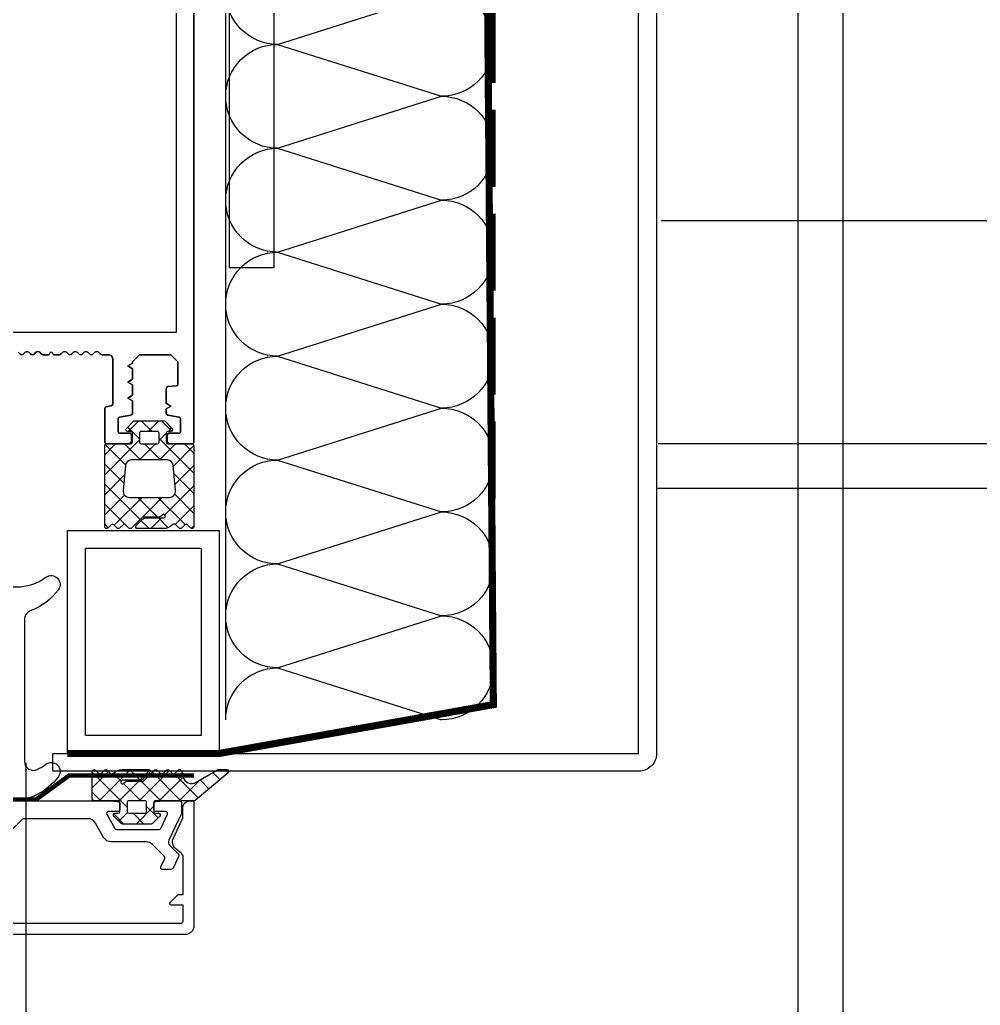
# Model space of a CAD drawing. Header units: inches. Extents: x 21 to 38546, y 13 to 15001.
# Drawn here: x 4611.68 to 4622.45, y 960.79 to 971.84 of the extents above; entities that cross this region are included whole.
import ezdxf

# ---------------------------------------------------------------- set-up
doc = ezdxf.new("R2010")
doc.units = ezdxf.units.IN
doc.header["$MEASUREMENT"] = 0
doc.set_wipeout_variables(frame=1)
doc.linetypes.add('HIDDEN', pattern=[9.524999999999995, 6.349999999999998, -3.174999999999998])
for name, color, linetype, lineweight in [('Z_MİM_-KM-GLAZ', 8, 'Continuous', 25), ('Z_MİM_-KM-IRON-09', 8, 'Continuous', 25), ('Z_MİM_-KM-IZO-THERMAL', 8, 'Continuous', 25), ('Z_MİM_-KM-PAINT', 8, 'Continuous', 25), ('Z_MİM_-KM-STRS-HID', 8, 'HIDDEN', 25), ('Z_MİM_-KM-WALL-PLASTER', 8, 'Continuous', 25), ('Z_MİM_00', 8, 'Continuous', 25), ('Z_MİM_78-köpük', 8, 'Continuous', 25), ('Z_MİM_ALUMINIUM', 8, 'Continuous', 25), ('Z_MİM_axis-su yalıtım', 8, 'HIDDEN', 25), ('Z_MİM_fitiller_k', 8, 'Continuous', 25), ('Z_MİM_MYM Taşyünü', 8, 'Continuous', 25), ('Z_MİM_MYM_alüminyum levha', 8, 'Continuous', 25), ('Z_MİM_MYM_MEMBRAN_', 8, 'HIDDEN', 25), ('Z_MİM_MYM_taşyünü', 8, 'Continuous', 25), ('Z_MİM_TR', 8, 'Continuous', 25)]:
    doc.layers.add(name, color=color, linetype=linetype, lineweight=lineweight)

# ---------------------------------------------------------------- blocks, each defined once
blk = doc.blocks.new('A$C70963ABB')
at = {"layer": 'Z_MİM_-KM-IRON-09'}
blk.add_lwpolyline([(0.3999351559905335, 19.99996344112151), (0.3999350988015067, 69.49996347031265), (5.399935098801505, 69.49996347031265), (5.399935098801505, 69.99996347031265), (-0.1000649011984933, 69.99996347031265), (-0.1000648440094665, 19.99996344112151), (0.3999351559905335, 19.99996344112151)], dxfattribs=at)
blk = doc.blocks.new('D09056')
at = {"layer": 'Z_MİM_78-köpük'}
blk.add_lwpolyline([(6, -9.143241068231873, -0.3149141225648517), (6.656664916314182, -8.204028089065101, 0.1493316839022407), (9.809564949944617, -5.822377295466138, 0.8506979925001935), (8.417814140906557, -4.422291246126405, -0.1566156319065573), (5.061590343015268, -5.499999999883582), (5, -5.499999999883582), (5, -5.508868061588143), (1.800000000046565, -5.508868061588143), (1.800000000046565, -1.160423765308221), (0.6251196609809995, -0.2194710706826299, 0.3510864949877069), (-0.6251196609809995, -0.2194710706826299), (-1.800000000046565, -1.160423765308221), (-1.800000000046565, -5.508868061588143), (-5, -5.508868061588143), (-5.061590343015268, -5.499999999883582, -0.1566156319066153), (-8.417814140906557, -4.422291246126405, 0.8506979925007954), (-9.809564949944617, -5.822377295466138, 0.14933168390224), (-6.656664916314182, -8.204028089065101, -0.3149141225648603), (-6, -9.143241068231873), (-6, -25.07252294640057, -0.5554935001659127), (-7.44162405654788, -25.96972314291634, -0.0473505120421293), (-8.397468945942817, -25.38100557320286, 0.8663340624321554), (-9.803206408862023, -26.77480182982981, 0.2374839511014017), (-4.371487642405553, -29.50889287900645), (4.371487642405553, -29.50889287900645, 0.2374839511013964), (9.803206408862023, -26.77480182982981, 0.8663340624315139), (8.397468945942817, -25.38100557320286, -0.0473505120421291), (7.44162405654788, -25.96972314291634, -0.5554935001659314), (6, -25.07252294640057)], format="xyb", close=True, dxfattribs=at)
blk = doc.blocks.new('ANK-1')
for points in [[(0, -130.2737574382918), (0, 0)], [(0, -130.2737574382918), (5, -130.2737574382918), (5, -5)]]:
    blk.add_lwpolyline(points)
blk = doc.blocks.new('*U160')
at = {"layer": 'Z_MİM_MYM_taşyünü'}
for p, q in [((-140.7480255359013, 5.823475149623675), (-146.5715005998263, 24.17652488438517)), ((-140.74802553623, 5.823475149623675), (-134.9245503335983, 24.17652488438517)), ((-129.1010752359013, 5.823475149623675), (-134.9245502998263, 24.17652488438517)), ((-129.1010752362301, 5.823475149623675), (-123.2776000335983, 24.17652488438517)), ((-117.4541249359013, 5.823475149623675), (-123.2775999998263, 24.17652488438517)), ((-117.4541249362301, 5.823475149623675), (-111.6306497335983, 24.17652488438517)), ((-105.8071746359013, 5.823475149623675), (-111.6306496998263, 24.17652488438517)), ((-105.8071746362301, 5.823475149623675), (-99.98369943359829, 24.17652488438517)), ((-94.16022433590136, 5.823475149623675), (-99.98369939982632, 24.17652488438517)), ((-94.16022433623012, 5.823475149623675), (-88.33674913359827, 24.17652488438517)), ((-82.51327403590135, 5.823475149623675), (-88.33674909982629, 24.17652488438517)), ((-82.51327403623013, 5.823475149623675), (-76.6897988335983, 24.17652488438517)), ((-70.86632373590135, 5.823475149623675), (-76.68979879982632, 24.17652488438517)), ((-70.86632373623013, 5.823475149623675), (-65.04284853359829, 24.17652488438517)), ((-59.21937343590134, 5.823475149623675), (-65.04284849982632, 24.17652488438517)), ((-59.21937343623014, 5.823475149623675), (-53.39589823359829, 24.17652488438517)), ((-47.57242313590134, 5.823475149623675), (-53.39589819982632, 24.17652488438517)), ((-47.57242313623011, 5.823475149623675), (-41.74894793359828, 24.17652488438517)), ((-35.92547283590135, 5.823475149623675), (-41.74894789982632, 24.17652488438517)), ((-35.92547283623014, 5.823475149623675), (-30.10199763359829, 24.17652488438517)), ((-24.27852253590135, 5.823475149623675), (-30.10199759982632, 24.17652488438517)), ((-24.27852253623013, 5.823475149623675), (-18.45504733359829, 24.17652488438517)), ((-12.63157223590136, 5.823475149623675), (-18.45504729982633, 24.17652488438517)), ((-12.63157223623014, 5.823475149623675), (-6.8080970335983, 24.17652488438517)), ((-0.9846219359013446, 5.823475149623675), (-6.808096999826316, 24.17652488438517)), ((-0.9846219362301271, 5.823475149623675), (4.838853266401712, 24.17652488438517)), ((-146.571500668428, 1.70044245e-08), (-134.9245504037032, 1.70044245e-08)), ((-134.924550368428, 1.70044245e-08), (-123.2776001037032, 1.70044245e-08)), ((-123.277600068428, 1.70044245e-08), (-111.6306498037032, 1.70044245e-08)), ((-111.630649768428, 1.70044245e-08), (-99.98369950370319, 1.70044245e-08)), ((-99.98369946842807, 1.70044245e-08), (-88.33674920370318, 1.70044245e-08)), ((-88.33674916842806, 1.70044245e-08), (-76.68979890370318, 1.70044245e-08)), ((-76.68979886842806, 1.70044245e-08), (-65.04284860370318, 1.70044245e-08)), ((-65.04284856842806, 1.70044245e-08), (-53.39589830370318, 1.70044245e-08)), ((-53.39589826842805, 1.70044245e-08), (-41.74894800370319, 1.70044245e-08)), ((-41.74894796842806, 1.70044245e-08), (-30.1019977037032, 1.70044245e-08)), ((-30.10199766842806, 1.70044245e-08), (-18.45504740370319, 1.70044245e-08)), ((-18.45504736842807, 1.70044245e-08), (-6.808097103703204, 1.70044245e-08)), ((-6.808097068428053, 1.70044245e-08), (4.838853196296809, 1.70044245e-08))]:
    blk.add_line(p, q, dxfattribs=at)
at = {"layer": 'Z_MİM_MYM_taşyünü', "const_width": 0.5}
for points in [[(-145.0715005990748, 30.00000001700442), (-136.4245503343497, 30.00000001700442)], [(-133.4245502990748, 30.00000001700442), (-124.7776000343497, 30.00000001700442)], [(-121.7775999990748, 30.00000001700442), (-113.1306497343497, 30.00000001700442)], [(-110.1306496990748, 30.00000001700442), (-101.4836994343497, 30.00000001700442)], [(-98.48369939907485, 30.00000001700442), (-89.83674913434976, 30.00000001700442)], [(-86.83674909907486, 30.00000001700442), (-78.18979883434976, 30.00000001700442)], [(-75.18979879907484, 30.00000001700442), (-66.54284853434976, 30.00000001700442)], [(-63.54284849907485, 30.00000001700442), (-54.89589823434974, 30.00000001700442)], [(-51.89589819907485, 30.00000001700442), (-43.24894793434974, 30.00000001700442)], [(-40.24894789907484, 30.00000001700442), (-31.60199763434976, 30.00000001700442)], [(-28.60199759907485, 30.00000001700442), (-19.95504733434976, 30.00000001700442)], [(-16.95504729907486, 30.00000001700442), (-8.308097034349771, 30.00000001700442)], [(-5.308096999074847, 30.00000001700442), (3.338853265650242, 30.00000001700442)]]:
    blk.add_lwpolyline(points, dxfattribs=at)
at = {"layer": 'Z_MİM_MYM_taşyünü'}
for centre, start, end in [((-140.7480254665427, 24.17652488447246), 90.00000000166754, 180.0000000016671), ((-140.7480254668817, 24.17652488447246), 359.9999999983325, 89.99999999833248), ((-129.1010751665427, 24.17652488447246), 90.00000000166754, 180.0000000016671), ((-129.1010751668817, 24.17652488447246), 359.9999999983325, 89.99999999833248), ((-117.4541248665427, 24.17652488447246), 90.00000000166754, 180.0000000016671), ((-117.4541248668817, 24.17652488447246), 359.9999999983325, 89.99999999833248), ((-105.8071745665427, 24.17652488447246), 90.00000000166754, 180.0000000016671), ((-105.8071745668817, 24.17652488447246), 359.9999999983325, 89.99999999833248), ((-94.16022426654268, 24.17652488447246), 90.00000000166754, 180.0000000016671), ((-94.1602242668817, 24.17652488447246), 359.9999999983325, 89.99999999833248), ((-82.5132739665427, 24.17652488447246), 90.00000000166754, 180.0000000016671), ((-82.5132739668817, 24.17652488447246), 359.9999999983325, 89.99999999833248), ((-70.8663236665427, 24.17652488447246), 90.00000000166754, 180.0000000016671), ((-70.8663236668817, 24.17652488447246), 359.9999999983325, 89.99999999833248), ((-59.21937336654268, 24.17652488447246), 90.00000000166754, 180.0000000016671), ((-59.2193733668817, 24.17652488447246), 359.9999999983325, 89.99999999833248), ((-47.57242306654268, 24.17652488447246), 90.00000000166754, 180.0000000016671), ((-47.57242306688168, 24.17652488447246), 359.9999999983325, 89.99999999833248), ((-35.92547276654268, 24.17652488447246), 90.00000000166754, 180.0000000016671), ((-35.92547276688171, 24.17652488447246), 359.9999999983325, 89.99999999833248), ((-24.27852246654268, 24.17652488447246), 90.00000000166754, 180.0000000016671), ((-24.2785224668817, 24.17652488447246), 359.9999999983325, 89.99999999833248), ((-12.63157216654269, 24.17652488447246), 90.00000000166754, 180.0000000016671), ((-12.63157216688171, 24.17652488447246), 359.9999999983325, 89.99999999833248), ((-0.9846218665426818, 24.17652488447246), 90.00000000166754, 180.0000000016671), ((-0.984621866881696, 24.17652488447246), 359.9999999983325, 89.99999999833248), ((-146.5715006685976, 5.823475149536363), 270.0000000016675, 1.6675267e-09), ((-134.9245504035338, 5.823475149536363), 179.9999999983324, 269.9999999983325), ((-134.9245503685977, 5.823475149536363), 270.0000000016675, 1.6675267e-09), ((-123.2776001035338, 5.823475149536363), 179.9999999983324, 269.9999999983325), ((-123.2776000685976, 5.823475149536363), 270.0000000016675, 1.6675267e-09), ((-111.6306498035338, 5.823475149536363), 179.9999999983324, 269.9999999983325), ((-111.6306497685977, 5.823475149536363), 270.0000000016675, 1.6675267e-09), ((-99.9836995035338, 5.823475149536363), 179.9999999983324, 269.9999999983325), ((-99.98369946859766, 5.823475149536363), 270.0000000016675, 1.6675267e-09), ((-88.33674920353378, 5.823475149536363), 179.9999999983324, 269.9999999983325), ((-88.33674916859768, 5.823475149536363), 270.0000000016675, 1.6675267e-09), ((-76.6897989035338, 5.823475149536363), 179.9999999983324, 269.9999999983325), ((-76.68979886859769, 5.823475149536363), 270.0000000016675, 1.6675267e-09), ((-65.04284860353378, 5.823475149536363), 179.9999999983324, 269.9999999983325), ((-65.04284856859768, 5.823475149536363), 270.0000000016675, 1.6675267e-09), ((-53.39589830353379, 5.823475149536363), 179.9999999983324, 269.9999999983325), ((-53.39589826859768, 5.823475149536363), 270.0000000016675, 1.6675267e-09), ((-41.7489480035338, 5.823475149536363), 179.9999999983324, 269.9999999983325), ((-41.74894796859766, 5.823475149536363), 270.0000000016675, 1.6675267e-09), ((-30.1019977035338, 5.823475149536363), 179.9999999983324, 269.9999999983325), ((-30.10199766859768, 5.823475149536363), 270.0000000016675, 1.6675267e-09), ((-18.4550474035338, 5.823475149536363), 179.9999999983324, 269.9999999983325), ((-18.45504736859769, 5.823475149536363), 270.0000000016675, 1.6675267e-09), ((-6.808097103533809, 5.823475149536363), 179.9999999983324, 269.9999999983325), ((-6.808097068597674, 5.823475149536363), 270.0000000016675, 1.6675267e-09), ((4.838853196466203, 5.823475149536363), 179.9999999983324, 269.9999999983325)]:
    blk.add_arc(centre, 5.823475132531942, start, end, dxfattribs=at)
blk = doc.blocks.new('-KM-AL5 140_164')
at = {"layer": 'Z_MİM_ALUMINIUM'}
for points in [[(141.4704084141558, -35.82000867863371), (146.1904084141497, -35.82000867863371, 0.4142135623730951), (146.2104084141465, -35.80000867861509), (146.2104084141465, -35.62000867863389), (146.0804084141418, -35.62000867863389, -0.6681786379192857), (146.066266278518, -35.58586654300325), (146.1462662785196, -35.50586654299877, -0.1989123673796702), (146.1604084141436, -35.50000867862673), (146.2104084141465, -35.50000867862673), (146.2104084141465, -35.08051927835186, 0.221694662653241), (146.1925477946351, -35.04221705618967), (146.1261296531811, -34.98648561820573, -0.3394542588714817), (146.0997776354343, -34.86761934772858), (146.2054084141418, -34.64109341176663), (146.2054084141418, -34.53000867863193, -0.4774799961225939), (146.3021699370947, -34.45178431318345, -0.5447974661925301), (146.3304084141418, -34.47000867863426), (146.3304084141418, -35.85000867861527, -0.4142135623730952), (146.2304084141433, -35.95000867862746), (141.4304084141404, -35.95000867862746, -0.4142135623730959)], [(144.0504084141575, -34.45028092018765), (145.3904084141541, -34.45028092018765, -0.0218200776220717), (145.3921515290058, -34.45035702622681), (145.4730230864297, -34.45743237070747, -0.3888787318530806), (145.5004084141619, -34.48731821164711), (145.5004084141619, -34.55028092018802, -0.4142135623730946), (145.4804084141651, -34.57028092019482), (145.3704084141573, -34.57028092019482, 0.5773502691896352), (145.3530879060854, -34.6002809201882), (145.4454639491523, -34.76028092018533, 0.2679491924311157), (145.4627844572241, -34.77028092019465), (145.9397645411955, -34.77028092019465, 0.2914734195889146), (145.9578906969326, -34.75873328542093), (146.0324999222212, -34.5987332854229, 0.5486187866232779), (146.0143737664839, -34.57028092019482), (145.9004084141634, -34.57028092019482, -0.4142135623730951), (145.8804084141666, -34.55028092018802), (145.8804084141666, -34.48731821164711, -0.388878731853086), (145.9077937418769, -34.45743237070747), (145.9886652992936, -34.45035702622681, -0.0218200776220568), (145.9904084141526, -34.45028092018765), (146.1704084141529, -34.45028092018765, -0.4142135623730951), (146.1904084141497, -34.47028092018354), (146.1904084141497, -34.58028092019231, -0.1095178116806047), (146.1857238035081, -34.60141183328143), (146.0498562706998, -34.89278069764168, 0.3152987888761108), (146.0598163210015, -34.94926694978949), (146.1516216175805, -35.04107224636664, -0.3152987888920302), (146.1575976477615, -35.07496399765841), (146.1032971302193, -35.19141183328339, -0.2914734195731755), (146.057981740887, -35.22028092019445), (145.9777898359971, -35.22028092019445, -0.5486187866421406), (145.9596636802598, -35.19182855495456), (146.0042671763221, -35.09617604895448, 0.3152987888921095), (146.0002831562087, -35.07358154809754), (145.86627185018, -34.93957024206611, 0.198912367379669), (145.7955611720608, -34.91028092018587), (145.4050494303155, -34.91028092018587, -0.2679491924311066), (145.3184468899271, -34.86028092018569), (145.2260708468675, -34.70028092018765, 0.2679491924311223), (145.1394683064791, -34.65028092018747), (144.4242919619136, -34.65028092018747, 0.1989123673796515), (144.4101498262898, -34.65613878457134), (144.3014923236478, -34.76479628719881, 0.4142135623731121)]]:
    blk.add_lwpolyline(points, format="xyb", dxfattribs=at)
at = {"layer": 'Z_MİM_axis-su yalıtım', "ltscale": 25, "const_width": 0.05}
blk.add_lwpolyline([(146.3308391561149, -34.16742863613672), (144.9304084141404, -34.16742863613672), (144.5608250713339, -34.43606476464083), (143.9928891822346, -34.43606476464083), (143.8928824272152, -34.3560498908555, 0.350813479760442), (143.7679344010685, -34.3560498908555), (143.667927646049, -34.43606476464083), (143.0999917569716, -34.43606476464083), (142.7304084141651, -34.16742863613672), (141.3299776721905, -34.16742863613672)], format="xyb", dxfattribs=at)
at = {"layer": 'Z_MİM_fitiller_k', "linetype": 'Continuous', "flags": 128}
blk.add_lwpolyline([(145.5804084141418, -34.56999888788414, 0.4142135623604993), (145.6004084141386, -34.58999888789094), (145.7804084141389, -34.58999888789094, 0.4142135623626757), (145.8004084141357, -34.56999888788414), (145.8004084141357, -34.46999888788468, 0.4142135624245748), (145.7804084141389, -34.4499988878888), (145.6004084141386, -34.4499988878888, 0.4142135624232024), (145.5804084141418, -34.46999888788468)], format="xyb", close=True, dxfattribs=at)
blk.add_wipeout([(151.48787765189405, -34.020015651829965), (151.72578753232278, -15.47991156819623), (149.45002251653852, -15.450016401351206), (149.45002251649908, 7.149983598684599), (9.450022516542688, 7.149983599164699), (9.450022516542688, -15.450016401351206), (7.397848611566587, -15.450016401351206), (7.567335590771805, -34.0610793052372)])
at = {"layer": 'Z_MİM_fitiller_k'}
h = blk.add_hatch(dxfattribs=at)
h.set_pattern_fill('ANSI37', color=256, scale=0.05)
h.set_pattern_definition([(44.99999999999999, (45.0017176726542, -18.4500164013516), (-0.1122532015133643, 0.1122532015133643), []), (135, (45.0017176726542, -18.4500164013516), (-0.1122532015133643, -0.1122532015133643), [])])
h.paths.add_polyline_path([(146.310408414145, -30.4500164013516, -0.4142135623715166), (146.3304084141418, -30.47001640134749), (146.3304084141418, -31.38001640134462, -0.6681786379021168), (146.2962662785212, -31.39415853696846), (146.2579820072642, -31.35587426572329, 0.414213562348045), (146.2296977360383, -31.35587426572329), (146.1914134647813, -31.39415853696846, -0.4142135623435045), (146.1631291935336, -31.39415853696846), (146.1227176744141, -31.35374701786077, 0.4276070770252275), (146.0938046482042, -31.3544050594719, -0.2107675906562012), (145.9904084141526, -31.40001640135142), (145.6986926854006, -31.40001640134051, -0.6681786379101058), (145.6845505497766, -31.36587426573261), (145.7557637532154, -31.29466106228483, -0.1989123673849684), (145.791119092275, -31.28001640134517), (145.9904084141526, -31.28001640134517, 1.650385117532149), (145.9739953780226, -31.24858782991487, -0.2453926839650181), (145.9329627876796, -31.27001640134677), (145.7632511266201, -31.27001640134677, 0.1989123673756616), (145.7491089910181, -31.27587426571881), (145.6308247197594, -31.39415853696846, -0.4142135623574572), (145.6025404485117, -31.39415853696846), (145.5642561772547, -31.35587426572329, 0.4142135623508268), (145.535971906007, -31.35587426572329), (145.4976876347718, -31.39415853696846, -0.4142135623508274), (145.4694033635023, -31.39415853696846), (145.4311190922672, -31.35587426572329, 0.4142135623508305), (145.4028348210195, -31.35587426572329), (145.3645505497625, -31.39415853696846, -0.6681786379055568), (145.3304084141418, -31.38001640134462), (145.3304084141418, -30.47001640134749, -0.4142135623715161), (145.3504084141386, -30.4500164013516), (145.6204084141573, -30.45001640133978, 0.4142135623715163), (145.6404084141541, -30.4300164013448), (145.6404084141541, -30.33001640134444, 0.4142135623462176), (145.6204084141573, -30.31001640134946), (145.5886926853927, -30.31001640134946, -0.6681786378910483), (145.5745505497689, -30.27587426571881), (145.6545505497779, -30.19587426572525, -0.1989123673761124), (145.6686926854017, -30.19001640134229), (145.9921241428819, -30.19001640134229, -0.1989123673737488), (146.0062662785349, -30.19587426572525), (146.0862662785148, -30.27587426571881, -0.6681786378943402), (146.0721241428909, -30.31001640134946), (146.0404084141481, -30.31001640134946, 0.414213562346218), (146.0204084141587, -30.33001640134444), (146.0204084141587, -30.4300164013448, 0.4142135623715162), (146.0404084141481, -30.45001640133978)])
h.paths.add_polyline_path([(146.0295199932879, -30.63001640134462), (145.6312968350175, -30.63001640134462, 0.3888787318526575), (145.5615632061526, -30.69391549935517), (145.5370663803478, -30.97391549934855, 0.4400105308921782), (145.6068000092346, -31.05001640134015), (146.0540168190782, -31.05001640134015, 0.4400105308912734), (146.1237504479359, -30.97391549934855), (146.0992536221529, -30.69391549935517, 0.3888787318535296)], flags=16)
h.paths.add_polyline_path([(145.9404084141497, -30.4300164013448, -0.4142135623730951), (145.9204084141529, -30.45001640133978), (145.7404084141526, -30.45001640133978, -0.4142135623730955), (145.7204084141558, -30.4300164013448), (145.7204084141558, -30.33001640134444, -0.4142135623730955), (145.7404084141526, -30.31001640134946), (145.9204084141529, -30.31001640134946, -0.4142135623730955), (145.9404084141497, -30.33001640134444)], flags=16)
h.paths.add_polyline_path([(145.9848449222918, -34.14414102351748), (146.0231291935488, -34.10585675226048, -0.4142135623424858), (146.0514134647674, -34.10585675226048), (146.0896977360244, -34.14414102351748, 0.4142135623396989), (146.1179820072721, -34.14414102351748), (146.156266278529, -34.10585675226048, -0.577350269162832), (146.1897269306646, -34.114822506991), (146.2075989009245, -34.18152160798673, 0.4931454260254013), (146.3541914835514, -34.2422422438558), (146.595923186971, -34.10267837980518, -0.1316524975885099), (146.6059231869294, -34.09999888788934), (146.6997393153724, -34.09999888788934, -0.7002075382113878), (146.7125950675618, -34.13531977675575), (146.3431514538751, -34.44531977675342, -0.1763269807064294), (146.330295701664, -34.4499988878888), (145.9004084141343, -34.4499988878888, 0.4142135623721094), (145.8804084141448, -34.46999888788468), (145.8804084141448, -34.56999888788414, 0.4142135623730968), (145.9004084141343, -34.58999888789094), (145.9321241428988, -34.58999888789094, -0.6681786379061446), (145.9462662785226, -34.62414102351067), (145.8662662785209, -34.70414102351515, -0.198912367389109), (145.8521241428971, -34.70999888788629), (145.5286926853878, -34.70999888788629, -0.1989123673902959), (145.5145505497639, -34.70414102351515), (145.4345505497767, -34.62414102351067, -0.6681786379045029), (145.4486926854006, -34.58999888789094), (145.4804084141433, -34.58999888789094, 0.4142135623730984), (145.5004084141401, -34.56999888788414), (145.5004084141401, -34.46999888788468, 0.4142135623715126), (145.4804084141433, -34.4499988878888), (145.2104084141465, -34.4499988878888, -0.4142135623715166), (145.1904084141497, -34.42999888789382), (145.1904084141497, -34.11999888788432, -0.668178637902121), (145.2245505497703, -34.1058567522723), (145.2628348210273, -34.14414102351748, 0.4142135623424745), (145.291119092275, -34.14414102351748), (145.329403363532, -34.10585675226048, -0.4142135623326641), (145.3576876347579, -34.10585675226048), (145.3980991538774, -34.14626827139182, 0.4276070770697703), (145.4270121800873, -34.1456102297807, -0.2107675906989308), (145.5304084141389, -34.09999888788934), (145.8221241428909, -34.09999888788934, -0.6681786379211501), (145.8362662785148, -34.13414102351999), (145.7650530750979, -34.20535422694411, -0.1989123673783329), (145.7296977360165, -34.21999888788469), (145.5304084141389, -34.21999888788469, 1.650385117507896), (145.5468214502689, -34.25142745931407, -0.2453926839581101), (145.587854040612, -34.229998887894), (145.7575657016714, -34.229998887894, 0.198912367370064), (145.7717078372952, -34.22414102352195), (145.8899921085613, -34.10585675226048, -0.4142135623428024), (145.9182763797871, -34.10585675226048), (145.9565606510441, -34.14414102351748, 0.4142135623396895)])
h.paths.add_polyline_path([(145.7804084141389, -34.4499988878888), (145.6004084141386, -34.4499988878888, 0.4142135623730913), (145.5804084141418, -34.46999888788468), (145.5804084141418, -34.56999888788414, 0.4142135623730927), (145.6004084141386, -34.58999888789094), (145.7804084141389, -34.58999888789094, 0.4142135623730982), (145.8004084141357, -34.56999888789596), (145.8004084141357, -34.46999888788468, 0.4142135623730903)], flags=16)
for points in [[(146.613172143152, -33.91966087862875), (144.9131721431549, -33.91966087862875), (144.9131721431549, -31.41966087862875), (146.613172143152, -31.41966087862875)], [(146.4131721431549, -33.71966087862802), (145.113172143152, -33.71966087862802), (145.113172143152, -31.61966087862857), (146.4131721431549, -31.61966087862857)]]:
    blk.add_lwpolyline(points, close=True)
at = {"layer": 'Z_MİM_ALUMINIUM', "linetype": 'ByBlock'}
for points in [[(144.3616216175651, -29.42365601166875), (144.3791952106767, -29.44122960478308, 0.4142135623694223), (144.4216216175481, -29.4412296047949), (144.4391952107544, -29.42365601165693, -0.4142135623694223), (144.4816216175604, -29.42365601166875), (144.499195210672, -29.44122960478308, 0.4142135623694223), (144.5416216175654, -29.4412296047949), (144.5591952106624, -29.42365601165693, -0.4142135623694223), (144.6016216175558, -29.42365601166875), (144.6191952106674, -29.44122960478308, 0.1989123673780283), (144.6404084141759, -29.4500164013516), (144.700408414159, -29.4500164013516), (144.7304084140487, -29.4200164013937), (144.7604084140548, -29.4500164013516), (144.8204084140598, -29.4500164013516, 0.1989123673780283), (144.8416216174737, -29.4412296047949), (144.8591952105635, -29.42365601165693, -0.4142135623694223), (144.9016216174641, -29.42365601166875), (144.9191952106703, -29.44122960478308, 0.4142135623694223), (144.961621617469, -29.4412296047949), (144.9791952106752, -29.42365601165693, -0.4142135623694223), (145.0216216174594, -29.42365601166875), (145.0391952106656, -29.44122960478308, 0.4142135623694223), (145.0816216174644, -29.4412296047949), (145.0991952105541, -29.42365601165693, -0.4142135623694223), (145.1416216174766, -29.42365601166875), (145.1591952105664, -29.44122960478308, 0.4142135623694223), (145.2016216174596, -29.4412296047949), (145.2191952106659, -29.42365601165693, -0.4142135623694223), (145.2616216174719, -29.42365601166875), (145.2791952106781, -29.44122960478308, 0.1989123673780283), (145.3004084140701, -29.4500164013516), (145.3704084140627, -29.4500164013516, -0.4142135623730951), (145.4204084140656, -29.50001640135179), (145.4204084140656, -30.00487230928138, -0.3639702342622565), (145.4038813776715, -30.02456846434416), (145.3469354505578, -30.03460956772779, 0.3639702342622564), (145.3304084140472, -30.05430572279056), (145.3304084140472, -30.43001640135662, 0.4142135623730951), (145.3504084140659, -30.4500164013516), (145.5304084140515, -30.4500164013516, 0.021820077622492), (145.5321515289761, -30.44994029531244), (145.6030230863616, -30.44373983747119, 0.3888787318525955), (145.6304084140501, -30.41385399653063), (145.6304084140501, -30.35001640135215, 0.4142135623730951), (145.6104084140534, -30.33001640135627), (145.5004084140673, -30.33001640135627, -0.4142135623730951), (145.4804084140487, -30.31001640134946), (145.4804084140487, -30.17001640134731, -0.3639702342622564), (145.4969354505592, -30.15032024629636), (145.6238813776653, -30.1279362542482, 0.3639702342622565), (145.6404084140595, -30.10824009919725), (145.6404084140595, -29.96824009919511), (145.5904084140566, -29.93638658614782), (145.6404084140595, -29.90453307311236), (145.6404084140595, -29.78824009919027), (145.5904084140566, -29.7563865861548), (145.6404084140595, -29.72453307310843), (145.6404084140595, -29.60824009919725), (145.5904084140566, -29.57638658615088), (145.6404084140595, -29.54453307311542), (145.6404084140595, -29.53001640135608), (145.7204084140611, -29.4500164013516), (146.0704084140598, -29.4500164013516), (146.1504084140688, -29.53001640135608), (146.1504084140688, -29.78021332597564, -0.3888787318525955), (146.1321515289746, -29.80013721993146), (146.0386652992747, -29.80831620523714, 0.3888787318525955), (146.0204084140641, -29.82824009919296), (146.0204084140641, -29.99453307311524), (146.0704084140598, -30.02638658615069), (146.0204084140641, -30.05824009919797), (146.0204084140641, -30.10824009919725, 0.3639702342622565), (146.0369354505455, -30.1279362542482), (146.163881377659, -30.15032024629636, -0.3639702342622564), (146.1804084140458, -30.17001640134731), (146.1804084140458, -30.31001640134946, -0.4142135623730951), (146.1604084140563, -30.33001640135627), (146.0504084140701, -30.33001640135627, 0.4142135623730951), (146.0304084140515, -30.35001640135215), (146.0304084140515, -30.41385399653063, 0.3888787318525955), (146.0577937417547, -30.44373983747119), (146.1286652992639, -30.44994029531244, 0.021820077622492), (146.1304084140502, -30.4500164013516), (146.3104084140504, -30.4500164013516, 0.4142135623730951), (146.3304084140473, -30.43001640135662), (146.3304084140981, -18.57001640134695, 0.4142135623730951)], [(146.3304084140981, -18.57001640134695), (146.3304084140473, -30.43001640135662, -0.4142135623730951), (146.3104084140504, -30.4500164013516), (146.1304084140502, -30.4500164013516, -0.021820077622492), (146.1286652992639, -30.44994029531244), (146.0577937417547, -30.44373983747119, -0.3888787318525955), (146.0304084140515, -30.41385399653063), (146.0304084140515, -30.35001640135215, -0.4142135623730951), (146.0504084140701, -30.33001640135627), (146.1604084140563, -30.33001640135627, 0.4142135623730951), (146.1804084140458, -30.31001640134946), (146.1804084140458, -30.17001640134731, 0.3639702342622564), (146.163881377659, -30.15032024629636), (146.0369354505455, -30.1279362542482, -0.3639702342622565), (146.0204084140641, -30.10824009919725), (146.0204084140641, -30.05824009919797), (146.0704084140598, -30.02638658615069), (146.0204084140641, -29.99453307311524), (146.0204084140641, -29.82824009919296, -0.3888787318525955), (146.0386652992747, -29.80831620523714), (146.1321515289746, -29.80013721993146, 0.3888787318525955), (146.1504084140688, -29.78021332597564), (146.1504084140688, -29.53001640135608), (146.0704084140598, -29.4500164013516), (145.7204084140611, -29.4500164013516), (145.6404084140595, -29.53001640135608), (145.6404084140595, -29.54453307311542), (145.5904084140566, -29.57638658615088), (145.6404084140595, -29.60824009919725), (145.6404084140595, -29.72453307310843), (145.5904084140566, -29.7563865861548), (145.6404084140595, -29.78824009919027), (145.6404084140595, -29.90453307311236), (145.5904084140566, -29.93638658614782), (145.6404084140595, -29.96824009919511), (145.6404084140595, -30.10824009919725, -0.3639702342622565), (145.6238813776653, -30.1279362542482), (145.4969354505592, -30.15032024629636, 0.3639702342622564), (145.4804084140487, -30.17001640134731), (145.4804084140487, -30.31001640134946, 0.4142135623730951), (145.5004084140673, -30.33001640135627), (145.6104084140534, -30.33001640135627, -0.4142135623730951), (145.6304084140501, -30.35001640135215), (145.6304084140501, -30.41385399653063, -0.3888787318525955), (145.6030230863616, -30.44373983747119), (145.5321515289761, -30.44994029531244, -0.021820077622492), (145.5304084140515, -30.4500164013516), (145.3504084140659, -30.4500164013516, -0.4142135623730951), (145.3304084140472, -30.43001640135662), (145.3304084140472, -30.05430572279056, -0.3639702342622564), (145.3469354505578, -30.03460956772779), (145.4038813776715, -30.02456846434416, 0.3639702342622565), (145.4204084140656, -30.00487230928138), (145.4204084140656, -29.50001640135179, 0.4142135623730951), (145.3704084140627, -29.4500164013516), (145.3004084140701, -29.4500164013516, -0.1989123673780283), (145.2791952106781, -29.4412296047949), (145.2616216174719, -29.42365601165693, 0.4142135623694223), (145.2191952106659, -29.42365601166875), (145.2016216174596, -29.44122960478308, -0.4142135623694223), (145.1591952105664, -29.4412296047949), (145.1416216174766, -29.42365601165693, 0.4142135623694223), (145.0991952105541, -29.42365601166875), (145.0816216174644, -29.44122960478308, -0.4142135623694223), (145.0391952106656, -29.4412296047949), (145.0216216174594, -29.42365601165693, 0.4142135623694223), (144.9791952106752, -29.42365601166875), (144.961621617469, -29.44122960478308, -0.4142135623694223), (144.9191952106703, -29.4412296047949), (144.9016216174641, -29.42365601165693, 0.4142135623694223), (144.8591952105635, -29.42365601166875), (144.8416216174737, -29.44122960478308, -0.1989123673780283), (144.8204084140598, -29.4500164013516), (144.7604084140548, -29.4500164013516), (144.7304084140487, -29.4200164013937), (144.700408414159, -29.4500164013516), (144.6404084141759, -29.4500164013516, -0.1989123673780283), (144.6191952106674, -29.4412296047949), (144.6016216175558, -29.42365601165693, 0.4142135623694223), (144.5591952106624, -29.42365601166875), (144.5416216175654, -29.44122960478308, -0.4142135623694223), (144.499195210672, -29.4412296047949), (144.4816216175604, -29.42365601165693, 0.4142135623694223), (144.4391952106671, -29.42365601166875), (144.4216216175481, -29.44122960478308, -0.4142135623694223), (144.3791952106767, -29.4412296047949), (144.3616216175651, -29.42365601165693, 0.4142135623694223)]]:
    blk.add_lwpolyline(points, format="xyb", dxfattribs=at)
at = {"layer": 'Z_MİM_ALUMINIUM'}
blk.add_lwpolyline([(141.5304084097151, -19.99001639300695), (141.5304084097151, -18.75001626427273), (146.1304084186122, -18.75001626427273), (146.1304084186122, -19.99001639300695), (145.9004084707121, -19.99001639300695, 0.4142135623730951), (145.8804084708099, -20.01001639301376), (145.8804084708099, -20.12001595192578, 0.4142135623730951), (145.9004084707121, -20.14001595193258), (146.1304084186122, -20.14001595193258), (146.1304084185685, -29.20001625235182), (141.5304084096715, -29.20001625235182), (141.5304084097151, -20.14001595193258), (141.7604083575206, -20.14001595193258, 0.4142135623730951), (141.7804083575174, -20.12001595192578), (141.7804083575174, -20.01001639301376, 0.4142135623730951), (141.7604083575206, -19.99001639300695)], format="xyb", close=True, dxfattribs=at)
at = {"layer": 'Z_MİM_fitiller_k', "linetype": 'Continuous', "flags": 128}
for points in [[(145.3304084141418, -31.38001640134462), (145.3304084141418, -30.47001640134749, -0.4142135623604993), (145.3504084141386, -30.4500164013516), (145.6204084141573, -30.45001640133978, 0.4142135623637148), (145.6404084141541, -30.4300164013448), (145.6404084141541, -30.33001640134444, 0.4142135624274859), (145.6204084141573, -30.31001640134946), (145.5886926853927, -30.31001640134946, -0.6681786379123147), (145.5745505497689, -30.27587426571881), (145.6545505497779, -30.19587426572525, -0.1989123671328839), (145.6686926854017, -30.19001640134229), (145.992124142911, -30.19001640134229, -0.1989123671339608), (146.0062662785349, -30.19587426572525), (146.0862662785148, -30.27587426571881, -0.6681786379088709), (146.0721241428909, -30.31001640134946), (146.0404084141481, -30.31001640134946, 0.4142135624249768), (146.0204084141587, -30.33001640134444), (146.0204084141587, -30.4300164013448, 0.4142135623622736), (146.0404084141481, -30.45001640133978), (146.310408414145, -30.4500164013516, -0.4142135623673325), (146.3304084141418, -30.47001640134749), (146.3304084141418, -31.38001640134462, -0.6681786378507557), (146.2962662785212, -31.39415853696846), (146.2579820072642, -31.35587426572329, 0.4142135625183755), (146.2296977360165, -31.35587426572329), (146.1914134647813, -31.39415853696846, -0.4142135622125795), (146.1631291935336, -31.39415853696846), (146.1227176744141, -31.35374701786077, 0.4276070767931075), (146.0938046482042, -31.35440505946008, -0.2107675906692337), (145.9904084141526, -31.40001640135142), (145.6986926854006, -31.40001640134051, -0.6681786379880279), (145.6845505497766, -31.36587426572079), (145.7557637532154, -31.29466106228483, -0.1989123674244817), (145.791119092275, -31.28001640134517), (145.9904084141526, -31.28001640134517, 1.650385117553696), (145.9739953780226, -31.24858782991487, -0.2453926839640709), (145.9329627876796, -31.27001640134677), (145.7632511266201, -31.27001640134677, 0.1989123677047627), (145.7491089909963, -31.27587426573064), (145.6308247197594, -31.39415853696846, -0.4142135622139115), (145.6025404485117, -31.39415853696846), (145.5642561772547, -31.35587426572329, 0.4142135625181806), (145.535971906007, -31.35587426572329), (145.4976876347718, -31.39415853696846, -0.4142135622139115), (145.4694033635242, -31.39415853696846), (145.4311190922672, -31.35587426572329, 0.4142135625169058), (145.4028348210195, -31.35587426572329), (145.3645505497625, -31.39415853696846, -0.6681786378455814)], [(145.9404084141497, -30.33001640134444, 0.4142135624258783), (145.9204084141529, -30.31001640134946), (145.7404084141526, -30.31001640134946, 0.4142135624249768), (145.7204084141558, -30.33001640134444), (145.7204084141558, -30.4300164013448, 0.4142135623622736), (145.7404084141526, -30.45001640133978), (145.9204084141529, -30.45001640133978, 0.4142135623630774), (145.9404084141497, -30.4300164013448)], [(146.1237504479359, -30.97391549934855), (146.0992536221529, -30.69391549935517, 0.3888787318486766), (146.0295199932879, -30.63001640134462), (145.6312968350175, -30.63001640134462, 0.3888787318538547), (145.5615632061526, -30.69391549935517), (145.5370663803478, -30.97391549934855, 0.4400105308884239), (145.6068000092346, -31.05001640134015), (146.0540168190782, -31.05001640134015, 0.440010530888659)], [(146.2075989009245, -34.18152160798673, 0.4931454260277489), (146.3541914835514, -34.2422422438558), (146.5959231869492, -34.10267837981701, -0.1316524980928095), (146.6059231869585, -34.09999888788934), (146.6997393153724, -34.09999888788934, -0.7002075382610023), (146.7125950675618, -34.13531977675575), (146.3431514538751, -34.44531977675342, -0.1763269807885764), (146.330295701664, -34.4499988878888), (145.9004084141343, -34.4499988878888, 0.4142135624219277), (145.8804084141448, -34.46999888788468), (145.8804084141448, -34.56999888788414, 0.4142135623596955), (145.9004084141343, -34.58999888789094), (145.9321241428988, -34.58999888789094, -0.6681786379811161), (145.9462662785226, -34.62414102351067), (145.8662662785209, -34.70414102351515, -0.198912367391676), (145.8521241428971, -34.70999888788629), (145.5286926853878, -34.70999888788629, -0.198912367391676), (145.5145505497639, -34.70414102351515), (145.4345505497767, -34.62414102351067, -0.6681786379826689), (145.4486926854006, -34.58999888789094), (145.4804084141433, -34.58999888789094, 0.4142135623626757), (145.5004084141401, -34.56999888788414), (145.5004084141401, -34.46999888788468, 0.4142135624245748), (145.4804084141433, -34.4499988878888), (145.2104084141465, -34.4499988878888, -0.4142135623613032), (145.1904084141497, -34.42999888789382), (145.1904084141497, -34.11999888788432, -0.6681786380242125), (145.2245505497703, -34.1058567522723), (145.2628348210273, -34.14414102351748, 0.4142135622646939), (145.291119092275, -34.14414102351748), (145.3294033635102, -34.1058567522723, -0.4142135626137307), (145.3576876347579, -34.1058567522723), (145.3980991538774, -34.14626827138, 0.4276070772801865), (145.4270121800873, -34.1456102297807, -0.2107675906908518), (145.5304084141389, -34.09999888788934), (145.8221241428909, -34.09999888788934, -0.6681786379462359), (145.8362662785148, -34.13414102351999), (145.7650530750761, -34.20535422694411, -0.1989123673589953), (145.7296977360165, -34.21999888788469), (145.5304084141389, -34.21999888788469, 1.650385117501818), (145.5468214502689, -34.25142745931407, -0.2453926839625531), (145.587854040612, -34.229998887894), (145.7575657016714, -34.229998887894, 0.1989123674657289), (145.7717078372952, -34.22414102351013), (145.8899921085394, -34.1058567522723, -0.4142135626241596), (145.9182763797871, -34.1058567522723), (145.9565606510441, -34.14414102351748, 0.4142135622646939), (145.9848449222918, -34.14414102351748), (146.0231291935488, -34.1058567522723, -0.4142135626323028), (146.0514134647674, -34.1058567522723), (146.0896977360244, -34.14414102351748, 0.4142135622653599), (146.1179820072721, -34.14414102351748), (146.156266278529, -34.1058567522723, -0.5773502693425683), (146.1897269306646, -34.114822506991)]]:
    blk.add_lwpolyline(points, format="xyb", close=True, dxfattribs=at)
at = {"layer": 'Z_MİM_MYM_alüminyum levha', "elevation": 0.0016274945012187}
blk.add_lwpolyline([(151.5148921240252, -15.78052873452452, 0.4142135623687288), (151.5148821240218, -15.78053873441422), (151.5148821240218, -20.39177244666916), (151.5148821240218, -33.91965087873814, -0.4142135623730951), (151.3148721276448, -34.11966087862857), (144.7487856986845, -34.11966087862857), (144.7487856986845, -33.91966087862875), (151.314872124014, -33.91966087862875, 0.4142135623730951), (151.3148821240174, -33.91965087873814), (151.3148821240174, -20.39177244666916), (151.3148821240174, -15.78053873441422, -1.24992375122e-05), (151.3148821240174, -15.78052873452452), (151.5148821240218, -15.78052873452452)], format="xyb", dxfattribs=at)
at = {"layer": 'Z_MİM_MYM_MEMBRAN_', "ltscale": 20, "const_width": 0.08}
blk.add_lwpolyline([(144.9131721431331, -33.91966087862875), (146.6131721431302, -33.91966087862875), (149.6866500481192, -33.37209567913578), (149.6866500481192, -33.37209567913578), (149.5404321932365, -15.46466106229218), (150.625787532299, -15.4500164013516), (151.125787532299, -15.4500164013516)], dxfattribs=at)
at = {"xscale": -0.1, "yscale": 0.1, "zscale": 0.1}
blk.add_blockref('ANK-1', (147.2304084140924, -15.4500164013516), dxfattribs=at)
at = {"layer": 'Z_MİM_MYM Taşyünü', "xscale": -0.1, "yscale": 0.1, "zscale": 0.1, "rotation": 270}
blk.add_blockref('*U160', (146.6866500464166, -18.8855112568408), dxfattribs=at)
at = {"layer": 'Z_MİM_TR', "xscale": -0.1, "yscale": 0.1, "zscale": 0.1}
blk.add_blockref('D09056', (143.8304084140472, -31.50202862351853), dxfattribs=at)

msp = doc.modelspace()

# ---------------------------------------------------------------- linework, layer by layer
at = {"layer": 'Z_MİM_-KM-IZO-THERMAL'}
msp.add_lwpolyline([(4654.257084179852, 1293.057684618013), (4654.257084179852, 969.5831009268967), (3319.257558632825, 969.583100926882), (3319.257558632825, 1624.5831787437), (3029.258088518117, 1624.583392128328), (3029.258088518117, 2594.584265079446), (6844.258095074628, 2594.584265079446), (6844.258095074628, 969.5831087493367), (5329.257012654277, 969.5831087493367), (5329.257012654277, 1293.057684618013)], dxfattribs=at)
at = {"layer": 'Z_MİM_-KM-PAINT'}
msp.add_lwpolyline([(4657.257084179852, 1293.057684618013), (4657.257084179852, 966.5831009268966), (3316.257558632826, 966.5831009268821), (3316.257558632826, 1621.583180951138), (3026.258088518117, 1621.583394335766), (3026.258088518117, 2597.584265079445), (6847.258095074628, 2597.584265079445), (6847.258095074628, 966.5831087493367), (5326.25701265428, 966.5831087493367), (5326.25701265428, 1293.057684618013)], dxfattribs=at)
at = {"layer": 'Z_MİM_-KM-STRS-HID'}
msp.add_lwpolyline([(5371.757012654279, 982.0831087493367), (5371.757012654279, 732.0831009268967), (4611.757084179852, 732.0831009268967), (4611.757084179852, 982.0831009268967)], dxfattribs=at)
at = {"layer": 'Z_MİM_-KM-WALL-PLASTER'}
msp.add_lwpolyline([(4656.757084179854, 1293.057684618013), (4656.757084179854, 967.0831009268963), (3316.757558632825, 967.083100926882), (3316.757558632825, 1622.083180583236), (3026.758088518117, 1622.08339396785), (3026.758088518117, 2597.084265079445), (6846.758095074628, 2597.084265079445), (6846.758095074628, 967.0831087493366), (5326.75701265428, 967.0831087493366), (5326.75701265428, 1293.057684618013)], dxfattribs=at)

# ---------------------------------------------------------------- block references
at = {"layer": 'Z_MİM_00', "xscale": -1}
msp.add_blockref('A$C70963ABB', (4620.811293354543, 912.0831374565836), dxfattribs=at)

# ---------------------------------------------------------------- next in the draw order: block references
at = {"layer": 'Z_MİM_-KM-GLAZ'}
msp.add_blockref('-KM-AL5 140_164', (4467.307383528395, 997.5331601666637), dxfattribs=at)

doc.saveas('drawing.dxf')
